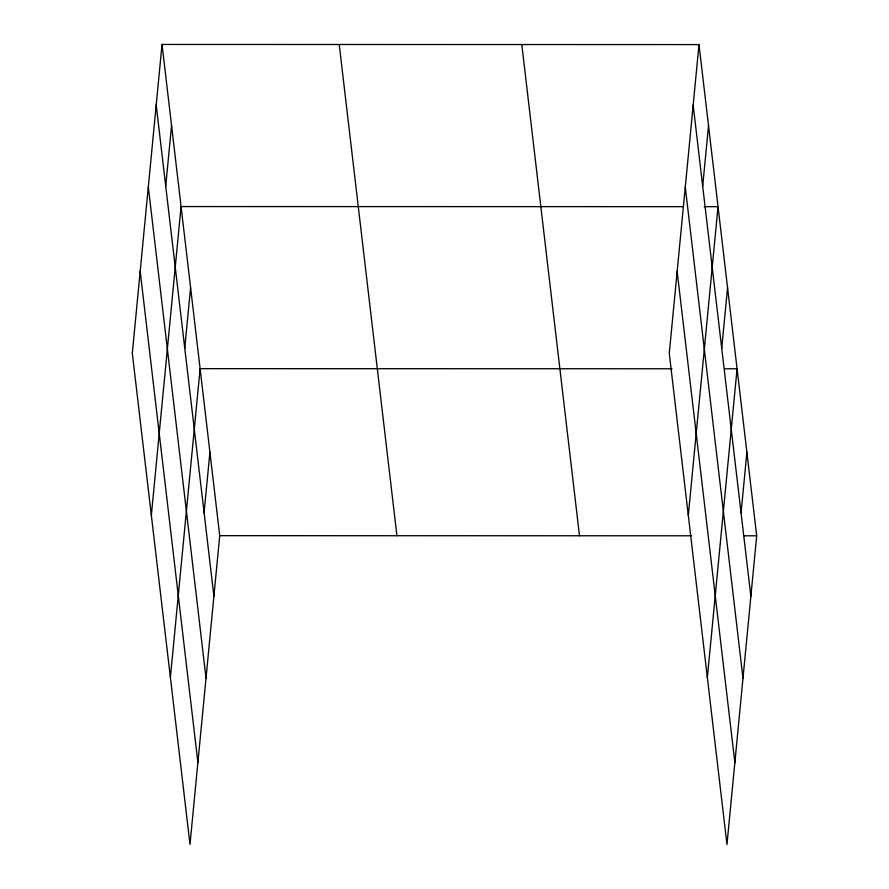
<?xml version="1.0" encoding="UTF-8"?>
<svg xmlns="http://www.w3.org/2000/svg" width="889" height="889" viewBox="0 0 889 889"><rect width="100%" height="100%" fill="white"/><g stroke="black" fill="none" stroke-linecap="round" stroke-linejoin="round"><path stroke-width="1.33" d="M162.031 44.45L132.305 353.2L190.002 844.417L219.727 535.678L162.031 44.45L698.998 44.583L756.695 535.8L726.969 844.55L669.273 353.322L698.998 44.583M165.721 186.068L171.555 125.505M151.341 515.298L181.067 206.559L683.43 206.67M184.756 348.177L190.59 287.603M170.388 677.407L200.114 368.657L672.017 368.768M204.092 512.731L209.926 452.168M702.688 186.19L708.522 125.627M688.308 515.431L718.034 206.681L704.199 206.681M721.724 348.299L727.558 287.736M707.355 677.529L737.081 368.791L724.624 368.779M741.059 512.864L746.893 452.301M219.727 535.678L691.631 535.789M744.237 535.8L756.695 535.8M693.164 105.146L750.872 596.363M685.275 187.046L742.982 678.274M677.151 271.423L734.859 762.651M521.799 44.539L579.495 535.767M339.231 44.494L396.927 535.723M156.197 105.013L213.905 596.241M148.319 186.912L206.015 678.14M140.184 271.301L197.891 762.518"/></g></svg>
